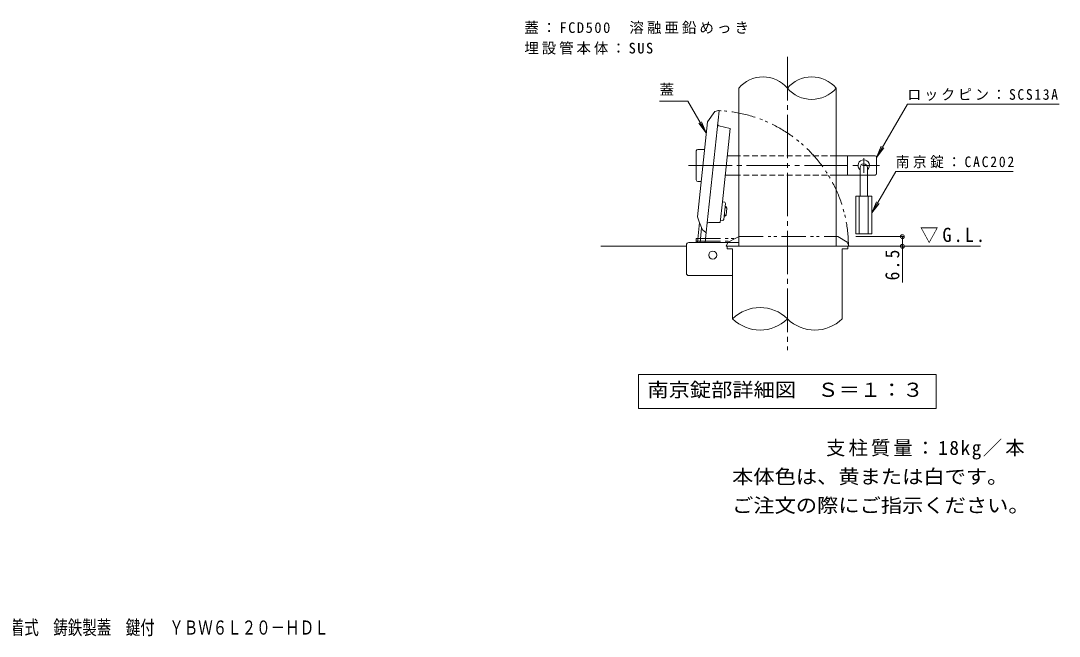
# Model space of a CAD drawing. Units: millimetres on the paper, enlarged 10 times, with parts at other scales. Extents: x -1801 to 1864, y -1384 to 1251.
# Drawn here: x -287 to 1864, y -1384 to -109 of the extents above; entities that cross this region are included whole.
import ezdxf
from ezdxf.enums import TextEntityAlignment as Align

# ---------------------------------------------------------------- set-up
doc = ezdxf.new("R2010")
doc.units = ezdxf.units.MM
doc.header["$LTSCALE"] = 10
doc.header["$PDMODE"] = 32
doc.header["$PDSIZE"] = 8
for name, pattern in [('CHAIN1', [8, 5, -1, 1, -1]), ('CHAIN2', [12, 9, -1, 1, -1]), ('DASHED1', [1.8, 1.2, -0.6]), ('DOUBLE_CHAIN1', [8.8, 5, -1, 0.6, -0.6, 0.6, -1])]:
    doc.linetypes.add(name, pattern=pattern)
for name, color, linetype, lineweight in [('C-5', 7, 'Continuous', 9), ('D-0', 4, 'Continuous', 9), ('D-1', 3, 'Continuous', 9), ('D-4', 7, 'Continuous', 9), ('D-5', 7, 'Continuous', 9), ('D-6', 7, 'Continuous', 9), ('D-9', 7, 'Continuous', 9), ('D-A', 2, 'Continuous', 9), ('D-B', 2, 'Continuous', 9), ('D-E', 4, 'Continuous', 9)]:
    doc.layers.add(name, color=color, linetype=linetype, lineweight=lineweight)
doc.layers.add('F-5_F-5ﾚｲﾔ', color=2, linetype='Continuous')
doc.layers.add('F-F_F-Fﾚｲﾔ', color=2, linetype='Continuous')
doc.styles.add('ＭＳ ゴシック', font='')
doc.styles.get('ＭＳ ゴシック').set_extended_font_data('MS Gothic')

msp = doc.modelspace()

# ---------------------------------------------------------------- linework, layer by layer
at = {"layer": 'D-0', "color": 7, "linetype": 'CHAIN2'}
for p, q in [((1300.82, -183.59), (1300.82, -791.28)), ((1096.21, -408.45), (1491.56, -408.45))]:
    msp.add_line(p, q, dxfattribs=at)
at = {"layer": 'D-0'}
for p, q in [((1132.89, -546.59), (1159.31, -295.26)), ((1150.51, -296.71), (1135.14, -317.87)), ((1158.47, -294.55), (1150.51, -296.71)), ((1114.44, -514.89), (1135.14, -317.87)), ((1158.98, -326.29), (1182.29, -331.72)), ((1114.44, -514.89), (1118.38, -525.16)), ((1137.91, -526.79), (1161.83, -526.32)), ((1175.82, -575.9), (1175.82, -580.9)), ((1175.82, -575.9), (1425.06, -575.9)), ((1425.82, -575.9), (1425.82, -580.9)), ((1425.82, -575.9), (1425.82, -580.9)), ((1175.82, -580.9), (1187.48, -580.9)), ((1187.48, -580.9), (1187.48, -726.14)), ((1414.15, -580.9), (1425.82, -580.9)), ((1414.15, -580.9), (1414.15, -726.14))]:
    msp.add_line(p, q, dxfattribs=at)
at = {"layer": 'D-0', "linetype": 'DOUBLE_CHAIN1'}
for p, q in [((1200.8, -555.9), (1194.26, -559.24)), ((1200.8, -555.9), (1405.05, -555.9)), ((1174.46, -575.9), (1427.17, -575.9))]:
    msp.add_line(p, q, dxfattribs=at)
at = {"layer": 'D-0'}
msp.add_lwpolyline([(1182.29, -331.72), (1166.31, -483.7), (1166.29, -483.89)], dxfattribs=at)
at = {"layer": 'D-0', "linetype": 'DOUBLE_CHAIN1'}
for points in [[(1427.8, -575), (1424.81, -567.31), (1405.05, -555.9)], [(1194.26, -559.24), (1178.42, -567.31), (1173.84, -575)]]:
    msp.add_lwpolyline(points, dxfattribs=at)
at = {"layer": 'D-0'}
for centre, radius, start, end in [((1158.64, -295.19), 0.667, 354, 105.20602), ((1159.74, -323.04), 3.33, 174, 256.87498), ((1137.97, -530.12), 3.33, 91.12502, 174), ((1132.23, -546.52), 0.667, 242.79398, 354), ((1174.46, -575.24), 0.667, 158.79398, 270), ((1244.15, -783.28), 80.48, 45.23975, 134.76025), ((1244.15, -669), 80.48, 225.23975, 314.76025), ((1357.48, -669), 80.48, 225.23975, 314.76025)]:
    msp.add_arc(centre, radius, start, end, dxfattribs=at)
at = {"layer": 'D-0', "linetype": 'DOUBLE_CHAIN1'}
for centre, radius, start, end in [((1145.83, -575.9), 281.35, 0, 87.23974), ((1427.17, -575.24), 0.667, 270, 21.20602)]:
    msp.add_arc(centre, radius, start, end, dxfattribs=at)
at = {"layer": 'D-1'}
for p, q in [((1199.98, -575.9), (1199.98, -248.31)), ((1401.65, -575.9), (1401.65, -248.31)), ((1091.65, -631.57), (1091.65, -573.24)), ((1096.65, -568.24), (1199.98, -568.24)), ((1096.65, -636.57), (1187.48, -636.57))]:
    msp.add_line(p, q, dxfattribs=at)
at = {"layer": 'D-1', "color": 4}
for p, q in [((1166.29, -483.89), (1161.83, -526.32)), ((1118.38, -525.16), (1124.76, -541.75)), ((1124.76, -541.75), (1131.92, -547.11))]:
    msp.add_line(p, q, dxfattribs=at)
at = {"layer": 'D-1'}
for centre, radius, start, end in [((1250.4, -291.12), 66.14, 40.32968, 139.67032), ((1351.23, -291.12), 66.14, 40.32968, 139.67032), ((1351.23, -205.51), 66.14, 220.32968, 319.67032), ((1096.65, -573.24), 5, 90, 180), ((1096.65, -631.57), 5, 180, 270)]:
    msp.add_arc(centre, radius, start, end, dxfattribs=at)
at = {"layer": 'D-4'}
for p, q in [((1541.94, -555.9), (1442.89, -555.9)), ((1538.94, -555.9), (1538.94, -651.14)), ((1541.94, -575.9), (1465.01, -575.9))]:
    msp.add_line(p, q, dxfattribs=at)
for p in [(1538.94, -555.9), (1538.94, -575.9)]:
    msp.add_point(p, dxfattribs=at)
at = {"layer": 'D-5'}
for p, q in [((1094.9, -275.36), (1036.09, -275.36)), ((1132.72, -340.88), (1094.9, -275.36)), ((1485.59, -391.78), (1549.36, -281.32)), ((1549.36, -281.32), (1863.74, -281.32)), ((1132.72, -340.88), (1117.51, -321.04)), ((1132.72, -340.88), (1123.16, -317.78)), ((1485.59, -391.78), (1495.16, -368.69)), ((1485.59, -391.78), (1500.81, -371.95)), ((1475.59, -506.81), (1485.16, -483.72)), ((1475.59, -506.81), (1490.81, -486.98)), ((992.82, -841.63), (1608.82, -841.63)), ((992.82, -841.63), (992.82, -911.63)), ((1608.82, -841.63), (1608.82, -911.63)), ((992.82, -911.63), (1608.82, -911.63))]:
    msp.add_line(p, q, dxfattribs=at)
msp.add_lwpolyline([(1475.59, -506.81), (1525.08, -421.19), (1768.68, -421.19)], dxfattribs=at)
at = {"layer": 'D-6'}
for p, q in [((1112.25, -438.45), (1112.25, -378.45)), ((1115.59, -375.12), (1129.13, -375.12)), ((1199.98, -388.45), (1176.32, -388.45)), ((1482.26, -388.45), (1401.65, -388.45)), ((1425.59, -388.45), (1425.59, -428.45)), ((1485.59, -391.78), (1485.59, -425.12)), ((1199.98, -428.45), (1172.12, -428.45)), ((1482.26, -428.45), (1401.65, -428.45)), ((1122.12, -441.78), (1115.59, -441.78))]:
    msp.add_line(p, q, dxfattribs=at)
at = {"layer": 'D-6', "linetype": 'DASHED1'}
for p, q in [((1401.65, -388.45), (1199.98, -388.45)), ((1401.65, -428.45), (1199.98, -428.45))]:
    msp.add_line(p, q, dxfattribs=at)
at = {"layer": 'D-6', "linetype": 'CHAIN1'}
msp.add_line((1458.92, -393.4), (1458.92, -423.6), dxfattribs=at)
at = {"layer": 'D-6', "color": 2}
for p, q in [((1173.29, -493.84), (1171.97, -493.7)), ((1173.29, -493.84), (1175.66, -496.77)), ((1171.2, -513.73), (1169.87, -513.59)), ((1174.13, -511.36), (1170.15, -510.94)), ((1171.2, -513.73), (1174.13, -511.36)), ((1175.66, -496.77), (1171.69, -496.35)), ((1174.13, -511.36), (1175.66, -496.77)), ((1114.53, -568.24), (1118.91, -526.53))]:
    msp.add_line(p, q, dxfattribs=at)
at = {"layer": 'D-6', "color": 6, "lineweight": 5}
for p, q in [((1091.65, -575.9), (914.23, -575.9)), ((1425.06, -575.9), (1700.83, -575.9))]:
    msp.add_line(p, q, dxfattribs=at)
at = {"layer": 'D-6', "color": 2, "linetype": 'DOUBLE_CHAIN1'}
for q in [(1192.95, -559.9), (1112.12, -568.24)]:
    msp.add_line((1112.12, -559.9), q, dxfattribs=at)
at = {"layer": 'D-6'}
for centre, radius, start, end in [((1115.59, -378.45), 3.33, 90, 180), ((1458.92, -408.45), 11.67, 310.00473, 229.99223), ((1482.26, -391.78), 3.33, 0, 90), ((1482.26, -425.12), 3.33, 270, 0), ((1115.59, -438.45), 3.33, 180, 270)]:
    msp.add_arc(centre, radius, start, end, dxfattribs=at)
at = {"layer": 'D-9'}
for p, q in [((1119.89, -568.24), (1123.12, -537.49)), ((1130.61, -568.24), (1132.89, -546.59))]:
    msp.add_line(p, q, dxfattribs=at)
at = {"layer": 'D-9', "linetype": 'DOUBLE_CHAIN1'}
msp.add_line((1112.12, -565.24), (1182.49, -565.24), dxfattribs=at)
at = {"layer": 'D-A'}
for p, q in [((1451.42, -412.62), (1451.42, -471.78)), ((1466.42, -412.62), (1466.42, -471.78)), ((1442.26, -471.78), (1475.59, -471.78)), ((1449.76, -471.78), (1449.76, -550.12)), ((1468.09, -471.78), (1468.09, -550.12)), ((1475.59, -471.78), (1475.59, -550.12))]:
    msp.add_line(p, q, dxfattribs=at)
msp.add_lwpolyline([(1442.26, -471.78), (1442.26, -550.12), (1475.59, -550.12)], dxfattribs=at)
msp.add_arc((1458.92, -412.62), 7.5, 0, 180, dxfattribs=at)
at = {"layer": 'D-B'}
for p, q in [((1171.49, -484.43), (1166.29, -483.89)), ((1172.66, -487.07), (1169.18, -520.22)), ((1172.66, -487.07), (1171.49, -484.43)), ((1167.48, -522.56), (1162.29, -522.01)), ((1169.18, -520.22), (1167.48, -522.56))]:
    msp.add_line(p, q, dxfattribs=at)
at = {"layer": 'D-E'}
msp.add_circle((1146.32, -594.24), 8.33, dxfattribs=at)

# ---------------------------------------------------------------- texts
at = {"layer": 'C-5', "char_height": 21.99, "attachment_point": 7, "style": 'ＭＳ ゴシック'}
for s, insert in [('\\T1.21;蓋：FCD500\u3000溶融亜鉛めっき', (756.1, -136.37)), ('\\T1.2;埋設管本体：SUS', (756.1, -178.91))]:
    msp.add_mtext(s, dxfattribs=dict(at, insert=insert))
at = {"layer": 'D-4', "color": 2, "insert": (1575.48, -569.57), "char_height": 29.33, "attachment_point": 7, "style": 'ＭＳ ゴシック'}
msp.add_mtext('\\T1.22;\\W0.95;▽G.L.', dxfattribs=at)
at = {"layer": 'D-4', "color": 2, "insert": (1533.03, -646.54), "char_height": 29.33, "attachment_point": 7, "rotation": 90, "style": 'ＭＳ ゴシック'}
msp.add_mtext('\\T1.27;\\W0.9;6.5', dxfattribs=at)
at = {"layer": 'D-5', "style": 'ＭＳ ゴシック'}
msp.add_text('蓋', height=21.99, dxfattribs=at).set_placement((1036.09, -268.69), align=Align.BOTTOM_LEFT)
at = {"layer": 'D-5', "color": 2, "style": 'ＭＳ ゴシック', "width": 1.1}
msp.add_text('南京錠部詳細図\u3000Ｓ＝１：３', height=29.33, dxfattribs=at).set_placement((1010.82, -896.63), align=Align.BOTTOM_LEFT)
at = {"layer": 'D-5', "char_height": 21.99, "attachment_point": 7, "style": 'ＭＳ ゴシック'}
for s, insert in [('\\T1.23;\\W0.95;ロックピン：SCS13A', (1549.36, -274.66)), ('\\T1.25;\\W0.95;南京錠：CAC202', (1525.08, -414.52))]:
    msp.add_mtext(s, dxfattribs=dict(at, insert=insert))
at = {"layer": 'F-5_F-5ﾚｲﾔ', "style": 'ＭＳ ゴシック', "width": 1.1}
for s, p in [('本体色は、黄または白です。', (1186.28, -1076.57)), ('ご注文の際にご指示ください。', (1186.28, -1136.04))]:
    msp.add_text(s, height=29.33, dxfattribs=at).set_placement(p, align=Align.BOTTOM_LEFT)
at = {"layer": 'F-5_F-5ﾚｲﾔ', "insert": (1380.99, -1017.74), "char_height": 29.33, "attachment_point": 7, "style": 'ＭＳ ゴシック'}
msp.add_mtext('\\T1.16;支柱質量：18kg／本', dxfattribs=at)
at = {"layer": 'F-F_F-Fﾚｲﾔ', "style": 'ＭＳ ゴシック', "width": 0.75}
msp.add_text('車止め\u3000スチール製\u3000アーチ型横バー付\u3000脱着式\u3000鋳鉄製蓋\u3000鍵付\u3000ＹＢＷ６Ｌ２０－ＨＤＬ', height=29.33, dxfattribs=at).set_placement((-909.37, -1389.22), align=Align.BOTTOM_LEFT)

doc.saveas('drawing.dxf')
